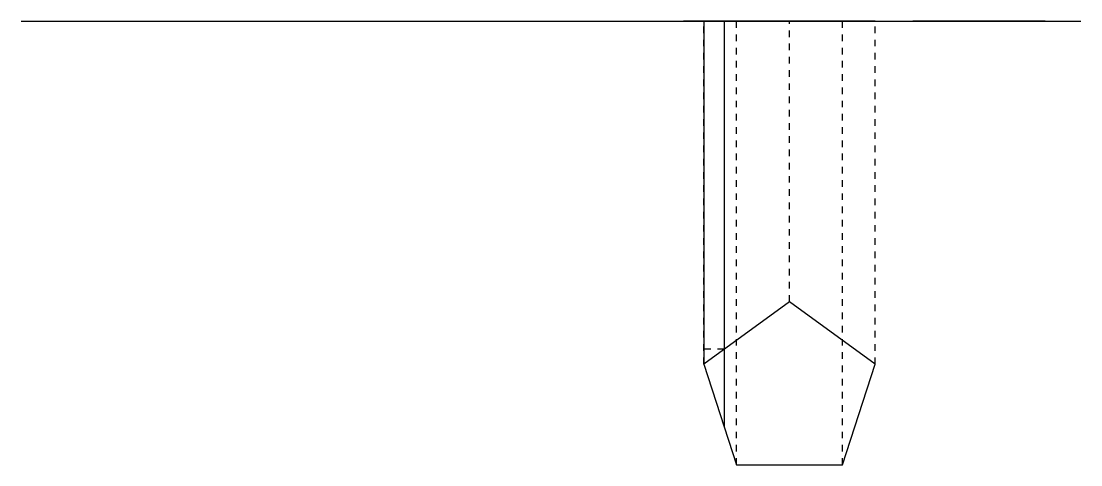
# Model space of a CAD drawing. Header units: millimetres. Extents: x -100 to 100, y -84 to 0.
import ezdxf

# ---------------------------------------------------------------- set-up
doc = ezdxf.new("R2010")
doc.units = ezdxf.units.MM
doc.linetypes.add('JIS_02_1.2', pattern=[2.5, 1.25, -1.25])

msp = doc.modelspace()

# ---------------------------------------------------------------- linework, layer by layer
msp.add_line((-100, 0), (100, 0))
at = {"color": 5, "extrusion": (0, -1, -2.22045e-16)}
msp.add_line((50, 0), (25, 0, 43.3), dxfattribs=at)
at = {"color": 252, "linetype": 'JIS_02_1.2', "true_color": 0x939598}
for p, q in [((28.82, -64.74), (28.82, 0)), ((28.82, 0), (28.82, 0, 30)), ((35, -83.76), (35, 0)), ((35, 0), (35, 0, 30)), ((45, -52.99), (45, 0)), ((45, 0), (45, 0, 30)), ((55, -83.76), (55, 0)), ((55, 0), (55, 0, 30)), ((61.18, -64.74), (61.18, 0)), ((61.18, 0), (61.18, 0, 30)), ((45, -52.99, 30), (45, -52.99)), ((28.82, -64.74, 30), (28.82, -64.74)), ((61.18, -64.74, 30), (61.18, -64.74)), ((35, -83.76, 30), (35, -83.76)), ((55, -83.76, 30), (55, -83.76))]:
    msp.add_line(p, q, dxfattribs=at)
at = {"color": 1}
for p, q in [((28.82, 0, 30), (61.18, 0, 30)), ((28.82, 0, 30), (28.82, 0, 85)), ((61.18, 0, 85), (28.82, 0, 85)), ((35, 0, 30), (35, 0, 85)), ((45, 0, 30), (45, 0, 85)), ((55, 0, 30), (55, 0, 85)), ((61.18, 0, 30), (61.18, 0, 85))]:
    msp.add_line(p, q, dxfattribs=at)
at = {"color": 143, "true_color": 0x7aafdf}
for p, q in [((28.82, 0, 30), (28.82, 0)), ((28.82, 0), (28.82, -61.94)), ((32.68, 0, 30), (32.68, 0)), ((32.68, 0), (32.68, -76.62)), ((28.82, 0, 36.69), (72.12, 0, 61.69)), ((32.68, 0, 30), (75.98, 0, 55))]:
    msp.add_line(p, q, dxfattribs=at)
at = {"color": 9, "true_color": 0xc7c8ca, "extrusion": (0, -1, -2.22045e-16)}
msp.add_line((93.3, 0, 25), (68.3, 0, 68.3), dxfattribs=at)
at = {"color": 6, "extrusion": (-0.433013, 0.5, 0.75)}
msp.add_line((72.12, 0, 61.69), (74.55, 0, 63.09), dxfattribs=at)
at = {"linetype": 'JIS_02_1.2'}
msp.add_line((32.68, -61.94), (28.82, -61.94), dxfattribs=at)
at = {"color": 6}
msp.add_line((28.82, -61.94), (28.82, -64.74), dxfattribs=at)
at = {"color": 2}
msp.add_line((32.68, -61.94), (32.68, -76.62), dxfattribs=at)
msp.add_lwpolyline([(0, 0), (0, 0), (0, 0), (0, 0), (0, 0)], close=True)
at = {"color": 1}
msp.add_lwpolyline([(35, -83.76), (55, -83.76), (61.18, -64.74), (45, -52.99), (28.82, -64.74)], close=True, dxfattribs=at)

doc.saveas('drawing.dxf')
